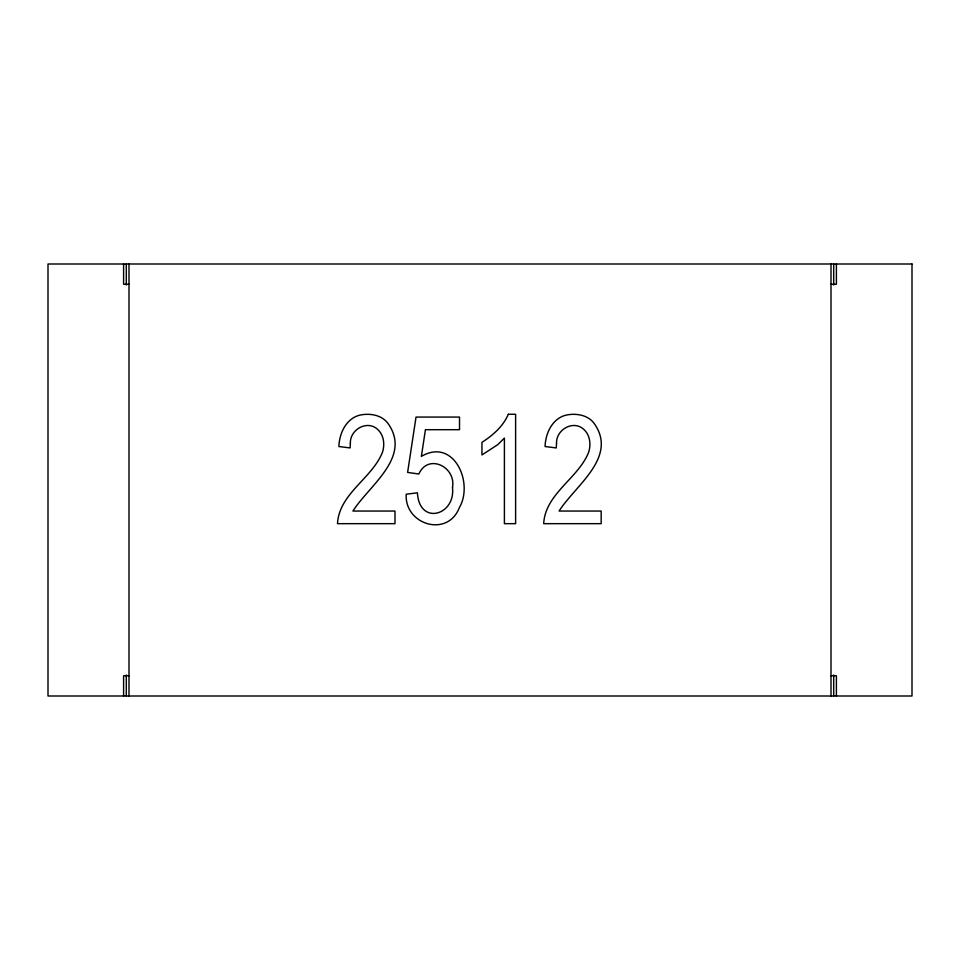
<?xml version="1.0" encoding="UTF-8"?>
<svg xmlns="http://www.w3.org/2000/svg" width="960" height="960" viewBox="0 0 960 960"><rect width="100%" height="100%" fill="white"/><g stroke="black" fill="none" stroke-linecap="round" stroke-linejoin="round"><path stroke-width="1.44" d="M129 284.256L123.6 284.256L123.6 264M831 284.256L836.4 284.256L836.4 264M129 675.744L123.6 675.744L123.6 696M831 675.744L836.4 675.744L836.4 696M833.7 264L833.7 285M833.7 675L833.7 696M831 264L831 696M129 264L129 696M126.3 264L126.3 285M126.3 675L126.3 696M350.364 443.268L350.112 447.936L338.892 446.532C339.288 432.564 347.028 416.76 362.208 414.696C371.46 413.352 381.996 415.44 387.888 423.276C412.068 457.068 369.168 485.376 352.92 511.044L394.992 511.044L394.992 523.668L337.488 523.668C339.168 493.452 372.348 478.308 382.536 452.064C384.912 444.444 383.928 435.144 377.784 429.54C367.332 419.544 349.86 429.54 350.364 443.268M556.536 443.268L556.296 447.936L545.076 446.532C545.472 432.564 553.212 416.76 568.392 414.696C577.644 413.352 588.18 415.44 594.06 423.276C618.252 457.068 575.34 485.376 559.092 511.044L601.176 511.044L601.176 523.668L543.672 523.668C545.352 493.452 578.532 478.308 588.72 452.064C591.096 444.444 590.112 435.144 583.968 429.54C573.516 419.544 556.032 429.54 556.536 443.268M452.496 487.512C455.676 515.64 419.16 525.744 417.432 492.816L406.212 494.22C404.328 524.676 447.648 537.96 459.36 507.636C473.94 482.628 453.72 437.376 421.38 456.372L425.436 429.696L459.516 429.696L459.516 417.072L416.028 417.072L407.616 472.416L418.836 474.012C428.244 452.988 456.324 466.98 452.496 487.512M508.344 414.276C503.136 426.36 492.852 435.384 481.956 442.32L481.956 454.944L497.688 444.708L504.396 438.12L504.396 523.668L515.616 523.668L515.616 414.276L508.344 414.276M912 264L48 264L48 696L912 696L912 264"/></g></svg>
